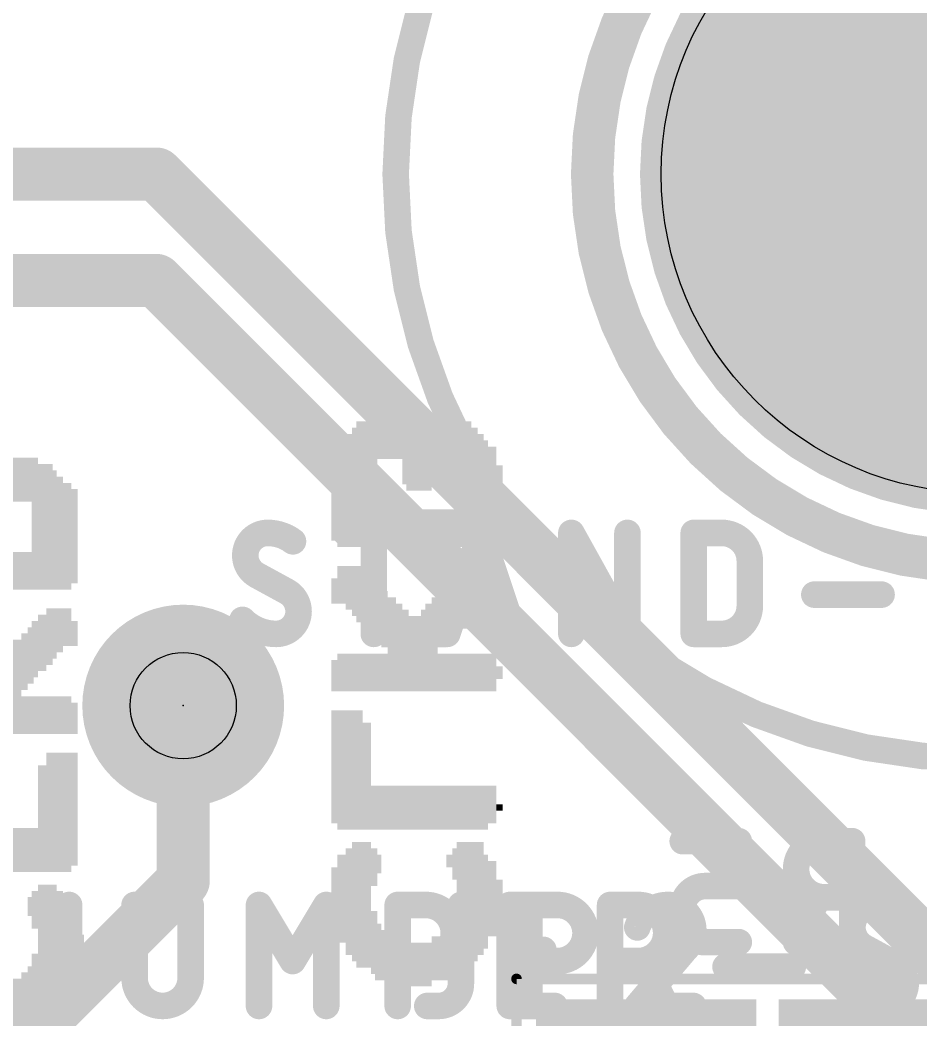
# Model space of a CAD drawing. Extents: x -28.7 to 57.9, y -15.3 to 34.1.
# Drawn here: x 19.539 to 23.844, y 18.818 to 23.597 of the extents above; entities that cross this region are included whole.
import ezdxf

# ---------------------------------------------------------------- set-up
doc = ezdxf.new("R2010")
doc.units = 0
for name, color, linetype in [('1', 12, 'CONTINUOUS'), ('17', 254, 'CONTINUOUS'), ('20', 53, 'CONTINUOUS'), ('21', 41, 'CONTINUOUS'), ('22', 40, 'CONTINUOUS'), ('23', 53, 'CONTINUOUS'), ('25', 253, 'CONTINUOUS'), ('26', 253, 'CONTINUOUS'), ('27', 253, 'CONTINUOUS'), ('29', 253, 'CONTINUOUS'), ('30', 253, 'CONTINUOUS'), ('39', 12, 'CONTINUOUS'), ('40', 132, 'CONTINUOUS'), ('41', 12, 'CONTINUOUS'), ('42', 132, 'CONTINUOUS'), ('44', 253, 'CONTINUOUS')]:
    doc.layers.add(name, color=color, linetype=linetype)

# ---------------------------------------------------------------- blocks, each defined once
blk = doc.blocks.new('ROUNDP')
at = {"const_width": 0.5}
blk.add_lwpolyline([(0, -0.25, 1), (0, 0.25, 1), (0, -0.25)], format="xyb", dxfattribs=at)
blk = doc.blocks.new('RECT')
blk.add_solid([(-0.5, -0.5), (0.5, -0.5), (-0.5, 0.5), (0.5, 0.5)])

msp = doc.modelspace()

# ---------------------------------------------------------------- linework, layer by layer
at = {"layer": '1', "const_width": 0.254}
for points in [[(20.193, 22.86), (14.2748, 22.86)], [(24.4348, 18.6182), (20.193, 22.86)], [(20.1915, 22.352), (13.7922, 22.352)], [(23.9522, 18.5913), (20.1915, 22.352)], [(20.32, 20.32), (20.32, 19.4818)], [(20.32, 19.4818), (17.9832, 17.145)]]:
    msp.add_lwpolyline(points, dxfattribs=at)
at = {"layer": '1', "const_width": 0.127}
for points in [[(20.2379, 22.9049, 1), (20.1481, 22.8151)], [(20.193, 22.7965, 1), (20.193, 22.9235)], [(20.2364, 22.3969, 1), (20.1466, 22.3071)], [(20.1915, 22.2885, 1), (20.1915, 22.4155)], [(20.3835, 20.32, 1), (20.2565, 20.32)], [(20.3649, 19.4369, 1), (20.2751, 19.5267)], [(20.2565, 19.4818, 1), (20.3835, 19.4818)]]:
    msp.add_lwpolyline(points, format="xyb", dxfattribs=at)
at = {"layer": '20'}
msp.add_circle((24.13, 22.86), 1.524, dxfattribs=at)
at = {"layer": '23'}
msp.add_point((20.32, 20.32), dxfattribs=at)
at = {"layer": '25'}
for points, const_width in [([(21.6798, 19.3675, 1), (21.6163, 19.3675)], 0.0635), ([(22.0075, 19.3675, 1), (21.944, 19.3675)], 0.0635), ([(21.9758, 19.3992, 1), (21.9758, 19.3358)], 0.0635), ([(22.1098, 19.0994, 1), (22.1098, 19.3675)], 0.127), ([(22.1098, 19.3992, 1), (22.1098, 19.3358)], 0.0635), ([(22.1098, 19.3358, 1), (22.1098, 19.3992)], 0.0635), ([(22.639, 19.3675, 0.3252), (22.4915, 19.2603)], 0.127), ([(22.7596, 19.2468, 0.4142), (22.639, 19.3675)], 0.127), ([(22.639, 19.3992, 1), (22.639, 19.3357)], 0.0635), ([(22.639, 19.3358, 1), (22.639, 19.3992)], 0.0635), ([(22.7194, 19.153, 0.2053), (22.7596, 19.2468)], 0.127), ([(22.7914, 19.2468, 1), (22.7279, 19.2468)], 0.0635), ([(22.4613, 19.27, 1), (22.5217, 19.2505)], 0.0635), ([(22.7279, 19.2468, 1), (22.7914, 19.2468)], 0.0635), ([(22.7436, 19.1324, 1), (22.6952, 19.1736)], 0.0635), ([(22.6975, 19.176, 1), (22.7413, 19.13)], 0.0635), ([(21.9758, 19.1311, 1), (21.9758, 19.0676)], 0.0635), ([(22.1098, 19.1311, 1), (22.1098, 19.0676)], 0.0635), ([(22.1098, 19.0676, 1), (22.1098, 19.1311)], 0.0635), ([(21.5408, 18.8849, 0.4142), (21.6481, 18.9921)], 0.127), ([(21.6798, 18.9921, 1), (21.6163, 18.9921)], 0.0635), ([(21.6163, 18.9921, 1), (21.6798, 18.9921)], 0.0635), ([(21.4872, 18.9167, 1), (21.4872, 18.8532)], 0.0635), ([(21.5408, 18.9167, 1), (21.5408, 18.8532)], 0.0635), ([(21.5408, 18.8532, 1), (21.5408, 18.9167)], 0.0635), ([(22.4915, 18.9167, 1), (22.4915, 18.8532)], 0.0635), ([(22.4673, 18.9055, 1), (22.5157, 18.8643)], 0.0635), ([(22.7596, 18.8532, 1), (22.7596, 18.9167)], 0.0635), ([(21.944, 18.8849, 1), (22.0075, 18.8849)], 0.0635)]:
    msp.add_lwpolyline(points, format="xyb", dxfattribs=dict(at, const_width=const_width))
at = {"layer": '25', "const_width": 0.127}
for points in [[(21.6481, 19.3675), (21.6481, 18.9921)], [(21.9758, 18.8849), (21.9758, 19.3675)], [(21.9758, 19.3675), (22.1098, 19.3675)], [(22.7194, 19.153), (22.4915, 18.8849)], [(22.1098, 19.0994), (21.9758, 19.0994)], [(21.5408, 18.8849), (21.4872, 18.8849)], [(22.4915, 18.8849), (22.7596, 18.8849)]]:
    msp.add_lwpolyline(points, dxfattribs=at)
at = {"layer": '26', "const_width": 0.127}
for points in [[(22.9769, 19.6723), (22.7088, 19.6723)], [(22.9769, 19.4578), (22.9769, 19.6723)], [(23.5192, 19.6723), (23.3851, 19.6723)], [(23.5192, 19.1897), (23.5192, 19.6723)], [(22.8161, 19.4578), (22.9769, 19.4578)], [(23.2511, 19.1897), (23.3583, 19.4042)], [(23.3851, 19.4042), (23.5192, 19.4042)], [(22.7088, 19.2969), (22.7088, 19.3506)], [(22.9769, 19.1897), (22.8161, 19.1897)]]:
    msp.add_lwpolyline(points, dxfattribs=at)
at = {"layer": '26'}
for points, const_width in [([(22.7088, 19.704, 1), (22.7088, 19.6406)], 0.0635), ([(23.0087, 19.6723, 1), (22.9452, 19.6723)], 0.0635), ([(22.9769, 19.6406, 1), (22.9769, 19.704)], 0.0635), ([(23.3851, 19.6723, 1), (23.3851, 19.4042)], 0.127), ([(23.3851, 19.704, 1), (23.3851, 19.6406)], 0.0635), ([(23.3851, 19.6406, 1), (23.3851, 19.704)], 0.0635), ([(23.5509, 19.6723, 1), (23.4874, 19.6723)], 0.0635), ([(23.5192, 19.6406, 1), (23.5192, 19.704)], 0.0635), ([(22.8161, 19.4578, 0.4142), (22.7088, 19.3506)], 0.127), ([(22.8161, 19.4896, 1), (22.8161, 19.4261)], 0.0635), ([(22.8161, 19.4261, 1), (22.8161, 19.4896)], 0.0635), ([(22.9769, 19.4261, 1), (22.9769, 19.4896)], 0.0635), ([(22.9452, 19.4578, 1), (23.0087, 19.4578)], 0.0635), ([(23.3867, 19.39, 1), (23.3299, 19.4184)], 0.0635), ([(23.3851, 19.4359, 1), (23.3851, 19.3724)], 0.0635), ([(23.3851, 19.3724, 1), (23.3851, 19.4359)], 0.0635), ([(23.5192, 19.3724, 1), (23.5192, 19.4359)], 0.0635), ([(22.7406, 19.3506, 1), (22.6771, 19.3506)], 0.0635), ([(22.6771, 19.3506, 1), (22.7406, 19.3506)], 0.0635), ([(22.7088, 19.2969, 0.4142), (22.8161, 19.1897)], 0.127), ([(22.7406, 19.2969, 1), (22.6771, 19.2969)], 0.0635), ([(22.6771, 19.2969, 1), (22.7406, 19.2969)], 0.0635), ([(22.8161, 19.2215, 1), (22.8161, 19.158)], 0.0635), ([(22.8161, 19.158, 1), (22.8161, 19.2215)], 0.0635), ([(22.9769, 19.158, 1), (22.9769, 19.2215)], 0.0635), ([(23.2227, 19.2039, 1), (23.2795, 19.1755)], 0.0635), ([(23.4874, 19.1897, 1), (23.5509, 19.1897)], 0.0635)]:
    msp.add_lwpolyline(points, format="xyb", dxfattribs=dict(at, const_width=const_width))
at = {"layer": '27'}
for points, const_width in [([(20.7242, 21.1455, 0.4142), (20.6169, 21.0383)], 0.127), ([(20.8448, 21.1053, 0.1623), (20.7242, 21.1455)], 0.127), ([(20.7242, 21.1772, 1), (20.7242, 21.1138)], 0.0635), ([(20.7242, 21.1137, 1), (20.7242, 21.1772)], 0.0635), ([(21.0973, 21.1773, 1), (21.0973, 21.1138)], 0.0635), ([(21.2631, 21.1455, 1), (21.1996, 21.1455)], 0.0635), ([(21.3654, 21.1138, 1), (21.3654, 21.1773)], 0.0635), ([(21.7736, 21.1555, 1), (21.7133, 21.1355)], 0.0635), ([(21.7736, 21.1355, 1), (21.7133, 21.1555)], 0.0635), ([(22.2081, 21.1455, 1), (22.1446, 21.1455)], 0.0635), ([(22.2041, 21.1609, 1), (22.1485, 21.1301)], 0.0635), ([(22.4762, 21.1455, 1), (22.4127, 21.1455)], 0.0635), ([(22.7615, 21.1773, 1), (22.7615, 21.1138)], 0.0635), ([(22.7933, 21.1455, 1), (22.7298, 21.1455)], 0.0635), ([(23.0296, 21.0114, 0.4142), (22.8956, 21.1455)], 0.127), ([(22.8956, 21.1773, 1), (22.8956, 21.1138)], 0.0635), ([(22.8956, 21.1138, 1), (22.8956, 21.1773)], 0.0635), ([(20.8258, 21.0799, 1), (20.8639, 21.1307)], 0.0635), ([(20.6169, 21.0383, 0.2656), (20.6706, 20.9444)], 0.127), ([(20.6487, 21.0383, 1), (20.5852, 21.0383)], 0.0635), ([(23.0614, 21.0114, 1), (22.9979, 21.0114)], 0.0635), ([(20.5852, 21.0383, 1), (20.6487, 21.0383)], 0.0635), ([(22.9979, 21.0114, 1), (23.0614, 21.0114)], 0.0635), ([(20.6858, 20.9723, 1), (20.6554, 20.9165)], 0.0635), ([(20.6544, 20.9171, 1), (20.6867, 20.9718)], 0.0635), ([(20.8717, 20.7701, 0.2656), (20.818, 20.864)], 0.127), ([(20.8342, 20.8913, 1), (20.8019, 20.8366)], 0.0635), ([(20.8028, 20.8361, 1), (20.8332, 20.8919)], 0.0635), ([(23.3382, 20.8823, 1), (23.3382, 20.8188)], 0.0635), ([(23.6599, 20.8188, 1), (23.6599, 20.8823)], 0.0635), ([(21.6228, 20.8153, 1), (21.6228, 20.7518)], 0.0635), ([(21.8641, 20.7518, 1), (21.8641, 20.8153)], 0.0635), ([(22.8956, 20.6629, 0.4142), (23.0296, 20.797)], 0.127), ([(23.0614, 20.797, 1), (22.9979, 20.797)], 0.0635), ([(20.6035, 20.7299, 0.2), (20.7644, 20.6629)], 0.127), ([(20.6261, 20.7523, 1), (20.581, 20.7076)], 0.0635), ([(20.7644, 20.6629, 0.4142), (20.8717, 20.7701)], 0.127), ([(20.9034, 20.7701, 1), (20.8399, 20.7701)], 0.0635), ([(20.8399, 20.7701, 1), (20.9034, 20.7701)], 0.0635), ([(22.9979, 20.797, 1), (23.0614, 20.797)], 0.0635), ([(20.7644, 20.6946, 1), (20.7644, 20.6312)], 0.0635), ([(20.7644, 20.6312, 1), (20.7644, 20.6946)], 0.0635), ([(21.1996, 20.6629, 1), (21.2631, 20.6629)], 0.0635), ([(21.5524, 20.6729, 1), (21.6127, 20.6529)], 0.0635), ([(21.8742, 20.6529, 1), (21.9344, 20.6729)], 0.0635), ([(22.1446, 20.6629, 1), (22.2081, 20.6629)], 0.0635), ([(22.4127, 20.6629, 1), (22.4762, 20.6629)], 0.0635), ([(22.4167, 20.6475, 1), (22.4722, 20.6783)], 0.0635), ([(22.7615, 20.6946, 1), (22.7615, 20.6312)], 0.0635), ([(22.7298, 20.6629, 1), (22.7933, 20.6629)], 0.0635), ([(22.8956, 20.6946, 1), (22.8956, 20.6312)], 0.0635), ([(22.8956, 20.6312, 1), (22.8956, 20.6946)], 0.0635), ([(19.8061, 19.3675, 1), (19.7426, 19.3675)], 0.0635), ([(20.1192, 19.3675, 1), (20.0557, 19.3675)], 0.0635), ([(20.3873, 19.3675, 1), (20.3238, 19.3675)], 0.0635), ([(20.7097, 19.3838, 1), (20.6552, 19.3512)], 0.0635), ([(20.7142, 19.3675, 1), (20.6507, 19.3675)], 0.0635), ([(21.0359, 19.3675, 1), (20.9724, 19.3675)], 0.0635), ([(21.0314, 19.3512, 1), (20.977, 19.3838)], 0.0635), ([(21.3775, 19.3675, 1), (21.314, 19.3675)], 0.0635), ([(21.3457, 19.3992, 1), (21.3457, 19.3358)], 0.0635), ([(21.4798, 19.0994, 1), (21.4798, 19.3675)], 0.127), ([(21.4798, 19.3992, 1), (21.4798, 19.3358)], 0.0635), ([(21.4798, 19.3358, 1), (21.4798, 19.3992)], 0.0635), ([(21.8816, 19.3992, 1), (21.8816, 19.3358)], 0.0635), ([(21.9134, 19.3675, 1), (21.8499, 19.3675)], 0.0635), ([(22.0961, 19.3358, 1), (22.0961, 19.3992)], 0.0635), ([(22.3933, 19.3675, 1), (22.3298, 19.3675)], 0.0635), ([(22.3615, 19.3992, 1), (22.3615, 19.3358)], 0.0635), ([(22.4956, 19.0994, 1), (22.4956, 19.3675)], 0.127), ([(22.4956, 19.3992, 1), (22.4956, 19.3358)], 0.0635), ([(22.4956, 19.3358, 1), (22.4956, 19.3992)], 0.0635), ([(23.628, 19.3675, 0.4142), (23.5207, 19.2603)], 0.127), ([(23.7486, 19.3273, 0.1623), (23.628, 19.3675)], 0.127), ([(23.628, 19.3992, 1), (23.628, 19.3358)], 0.0635), ([(23.628, 19.3357, 1), (23.628, 19.3992)], 0.0635), ([(23.7296, 19.3019, 1), (23.7677, 19.3527)], 0.0635), ([(23.5207, 19.2603, 0.2656), (23.5743, 19.1664)], 0.127), ([(23.5525, 19.2603, 1), (23.489, 19.2603)], 0.0635), ([(23.489, 19.2603, 1), (23.5525, 19.2603)], 0.0635), ([(21.8816, 19.1848, 1), (21.8816, 19.1213)], 0.0635), ([(22.0425, 19.1213, 1), (22.0425, 19.1848)], 0.0635), ([(23.5895, 19.1943, 1), (23.5591, 19.1385)], 0.0635), ([(23.5582, 19.1391, 1), (23.5905, 19.1938)], 0.0635), ([(20.8161, 19.1157, 1), (20.8705, 19.0831)], 0.0635), ([(20.8161, 19.0831, 1), (20.8705, 19.1157)], 0.0635), ([(21.3457, 19.1311, 1), (21.3457, 19.0676)], 0.0635), ([(21.4798, 19.1311, 1), (21.4798, 19.0676)], 0.0635), ([(21.4798, 19.0676, 1), (21.4798, 19.1311)], 0.0635), ([(22.3615, 19.1311, 1), (22.3615, 19.0676)], 0.0635), ([(22.4956, 19.1311, 1), (22.4956, 19.0676)], 0.0635), ([(22.5508, 19.1136, 1), (22.494, 19.0852)], 0.0635), ([(22.4956, 19.0676, 1), (22.4956, 19.1311)], 0.0635), ([(22.9136, 19.1043, 1), (22.9136, 19.0408)], 0.0635), ([(23.2353, 19.0408, 1), (23.2353, 19.1043)], 0.0635), ([(23.7754, 18.9921, 0.2656), (23.7218, 19.086)], 0.127), ([(23.7379, 19.1133, 1), (23.7057, 19.0586)], 0.0635), ([(23.7066, 19.0581, 1), (23.737, 19.1139)], 0.0635), ([(20.0875, 19.019, 1), (20.3556, 19.019)], 0.127), ([(20.1192, 19.019, 1), (20.0557, 19.019)], 0.0635), ([(20.3873, 19.019, 1), (20.3238, 19.019)], 0.0635), ([(19.6671, 18.8849, 0.4142), (19.7744, 18.9921)], 0.127), ([(19.8061, 18.9921, 1), (19.7426, 18.9921)], 0.0635), ([(19.7426, 18.9921, 1), (19.8061, 18.9921)], 0.0635), ([(20.0557, 19.019, 1), (20.1192, 19.019)], 0.0635), ([(20.3238, 19.019, 1), (20.3873, 19.019)], 0.0635), ([(23.6682, 18.8849, 0.4142), (23.7754, 18.9921)], 0.127), ([(23.8072, 18.9921, 1), (23.7437, 18.9921)], 0.0635), ([(23.7437, 18.9921, 1), (23.8072, 18.9921)], 0.0635), ([(23.5073, 18.9519, 0.2), (23.6682, 18.8849)], 0.127), ([(23.5299, 18.9743, 1), (23.4848, 18.9296)], 0.0635), ([(19.6135, 18.9167, 1), (19.6135, 18.8532)], 0.0635), ([(19.6671, 18.9167, 1), (19.6671, 18.8532)], 0.0635), ([(19.6671, 18.8532, 1), (19.6671, 18.9167)], 0.0635), ([(21.8816, 18.9167, 1), (21.8816, 18.8532)], 0.0635), ([(22.0961, 18.8532, 1), (22.0961, 18.9167)], 0.0635), ([(22.6013, 18.8707, 1), (22.6581, 18.8991)], 0.0635), ([(23.6682, 18.9167, 1), (23.6682, 18.8532)], 0.0635), ([(23.6682, 18.8532, 1), (23.6682, 18.9166)], 0.0635), ([(20.6507, 18.8849, 1), (20.7142, 18.8849)], 0.0635), ([(20.9724, 18.8849, 1), (21.0359, 18.8849)], 0.0635), ([(21.314, 18.8849, 1), (21.3775, 18.8849)], 0.0635), ([(21.8499, 18.8849, 1), (21.9134, 18.8849)], 0.0635), ([(22.3298, 18.8849, 1), (22.3933, 18.8849)], 0.0635)]:
    msp.add_lwpolyline(points, format="xyb", dxfattribs=dict(at, const_width=const_width))
at = {"layer": '27', "const_width": 0.127}
for points in [[(21.0973, 21.1455), (21.3654, 21.1455)], [(21.2314, 20.6629), (21.2314, 21.1455)], [(21.5826, 20.6629), (21.7434, 21.1455)], [(21.7434, 21.1455), (21.9043, 20.6629)], [(22.1763, 20.6629), (22.1763, 21.1455)], [(22.1763, 21.1455), (22.4444, 20.6629)], [(22.4444, 20.6629), (22.4444, 21.1455)], [(22.7615, 20.6629), (22.7615, 21.1455)], [(22.7615, 21.1455), (22.8956, 21.1455)], [(23.0296, 21.0114), (23.0296, 20.797)], [(20.818, 20.864), (20.6706, 20.9444)], [(23.3382, 20.8506), (23.6599, 20.8506)], [(21.8641, 20.7836), (21.6228, 20.7836)], [(22.8956, 20.6629), (22.7615, 20.6629)], [(19.7744, 19.3675), (19.7744, 18.9921)], [(20.0875, 19.3675), (20.0875, 19.019)], [(20.3556, 19.019), (20.3556, 19.3675)], [(20.6825, 18.8849), (20.6825, 19.3675)], [(20.6825, 19.3675), (20.8433, 19.0994)], [(20.8433, 19.0994), (21.0042, 19.3675)], [(21.0042, 19.3675), (21.0042, 18.8849)], [(21.3457, 18.8849), (21.3457, 19.3675)], [(21.3457, 19.3675), (21.4798, 19.3675)], [(21.8816, 18.8849), (21.8816, 19.3675)], [(21.8816, 19.3675), (22.0961, 19.3675)], [(22.3615, 18.8849), (22.3615, 19.3675)], [(22.3615, 19.3675), (22.4956, 19.3675)], [(21.8816, 19.153), (22.0425, 19.153)], [(23.7218, 19.086), (23.5743, 19.1664)], [(21.4798, 19.0994), (21.3457, 19.0994)], [(22.4956, 19.0994), (22.3615, 19.0994)], [(22.6297, 18.8849), (22.5224, 19.0994)], [(22.9136, 19.0726), (23.2353, 19.0726)], [(19.6671, 18.8849), (19.6135, 18.8849)], [(22.0961, 18.8849), (21.8816, 18.8849)]]:
    msp.add_lwpolyline(points, dxfattribs=at)
at = {"layer": '29', "const_width": 1.6256}
msp.add_lwpolyline([(24.13, 22.0472, 1), (24.13, 23.6728, 1), (24.13, 22.0472)], format="xyb", dxfattribs=at)
at = {"layer": '30', "const_width": 1.6256}
msp.add_lwpolyline([(24.13, 22.0472, 1), (24.13, 23.6728, 1), (24.13, 22.0472)], format="xyb", dxfattribs=at)
at = {"layer": '39', "const_width": 0.127}
msp.add_lwpolyline([(24.13, 20.066, 1), (24.13, 25.654, 1), (24.13, 20.066)], format="xyb", dxfattribs=at)
at = {"layer": '40', "const_width": 0.0508}
for points in [[(24.314, 19.0142), (21.914, 19.0142)], [(21.914, 19.0142), (21.914, 17.7142)]]:
    msp.add_lwpolyline(points, dxfattribs=at)
at = {"layer": '40', "const_width": 0.0254}
for points in [[(21.914, 19.0269, 1), (21.914, 19.0015)], [(21.9267, 19.0142, 1), (21.9013, 19.0142)]]:
    msp.add_lwpolyline(points, format="xyb", dxfattribs=at)
at = {"layer": '41', "const_width": 0.2032}
msp.add_lwpolyline([(24.13, 24.7142, 1), (24.13, 21.0058)], format="xyb", dxfattribs=at)
at = {"layer": '42', "const_width": 0.2032}
msp.add_lwpolyline([(24.13, 24.7142, 1), (24.13, 21.0058)], format="xyb", dxfattribs=at)
at = {"layer": '44'}
msp.add_circle((20.32, 20.32), 0.254, dxfattribs=at)

# ---------------------------------------------------------------- block references
at = {"layer": '17', "xscale": 0.762, "yscale": 0.762}
msp.add_blockref('ROUNDP', (20.32, 20.32), dxfattribs=at)
msp.add_blockref('ROUNDP', (20.32, 20.32), dxfattribs=at)
at = {"layer": '21', "rotation": 90}
for p, xscale, yscale in [((19.5256, 21.3998), 0.21, 0.04), ((19.5606, 21.3998), 0.21, 0.03), ((19.5906, 21.3998), 0.21, 0.03), ((19.6106, 21.1898), 0.63, 0.03), ((19.6456, 21.1748), 0.6, 0.04), ((19.6806, 21.1748), 0.6, 0.03), ((19.7006, 21.1598), 0.57, 0.03), ((19.7306, 21.1448), 0.54, 0.03), ((19.7656, 21.1298), 0.51, 0.04), ((19.8006, 21.1298), 0.45, 0.03), ((19.5256, 20.9648), 0.18, 0.04), ((19.5606, 20.9648), 0.18, 0.03), ((19.5906, 20.9648), 0.18, 0.03), ((19.6456, 20.6198), 0.27, 0.04), ((19.6806, 20.6498), 0.27, 0.03), ((19.7006, 20.6648), 0.24, 0.03), ((19.7306, 20.6798), 0.21, 0.03), ((19.7656, 20.6948), 0.18, 0.04), ((19.5906, 20.5598), 0.27, 0.03), ((19.6106, 20.5898), 0.27, 0.03), ((19.8006, 20.6648), 0.12, 0.03), ((19.5606, 20.5298), 0.27, 0.03), ((19.5256, 20.4098), 0.45, 0.04), ((19.5606, 20.2748), 0.18, 0.03), ((19.5906, 20.2748), 0.18, 0.03), ((19.6106, 20.2748), 0.18, 0.03), ((19.6456, 20.2748), 0.18, 0.04), ((19.6806, 20.2748), 0.18, 0.03), ((19.7006, 20.2748), 0.18, 0.03), ((19.7306, 20.2748), 0.18, 0.03), ((19.7656, 20.2748), 0.18, 0.04), ((19.8006, 20.2598), 0.15, 0.03), ((19.6806, 19.8098), 0.57, 0.03), ((19.7006, 19.8098), 0.57, 0.03), ((19.7306, 19.8098), 0.57, 0.03), ((19.7656, 19.8098), 0.57, 0.04), ((19.8006, 19.8248), 0.54, 0.03), ((19.6456, 19.7798), 0.51, 0.04), ((19.5256, 19.6298), 0.21, 0.04), ((19.5606, 19.6298), 0.21, 0.03), ((19.5906, 19.6298), 0.21, 0.03), ((19.6106, 19.6298), 0.21, 0.03), ((19.6456, 19.1648), 0.6, 0.04), ((19.6806, 19.1648), 0.6, 0.03), ((19.7006, 19.1798), 0.57, 0.03), ((19.5906, 19.3598), 0.09, 0.03), ((19.6106, 19.3448), 0.18, 0.03), ((19.7306, 19.1798), 0.51, 0.03), ((19.7656, 19.1948), 0.42, 0.04), ((19.8006, 19.1948), 0.3, 0.03), ((19.8306, 19.1948), 0.06, 0.03), ((19.6106, 18.9848), 0.3, 0.03), ((19.5906, 18.9398), 0.27, 0.03), ((19.5606, 18.9248), 0.24, 0.03), ((19.5256, 18.9098), 0.21, 0.04)]:
    msp.add_blockref('RECT', p, dxfattribs=dict(at, xscale=xscale, yscale=yscale))
at = {"layer": '22', "rotation": 90}
for p, xscale, yscale in [((21.2326, 21.393), 0.63, 0.03), ((21.2526, 21.603), 0.21, 0.03), ((21.2826, 21.603), 0.21, 0.03), ((21.3176, 21.603), 0.21, 0.04), ((21.3526, 21.603), 0.21, 0.03), ((21.1626, 21.378), 0.6, 0.03), ((21.1976, 21.378), 0.6, 0.04), ((21.3826, 21.528), 0.3, 0.03), ((21.4026, 21.513), 0.33, 0.03), ((21.5226, 21.543), 0.27, 0.03), ((21.5576, 21.573), 0.21, 0.04), ((21.5926, 21.573), 0.21, 0.03), ((21.6226, 21.573), 0.21, 0.03), ((21.6426, 21.378), 0.6, 0.03), ((21.6776, 21.378), 0.6, 0.04), ((21.1126, 21.348), 0.54, 0.03), ((21.1426, 21.363), 0.57, 0.03), ((21.4376, 21.498), 0.3, 0.04), ((21.4726, 21.498), 0.3, 0.03), ((21.4926, 21.498), 0.3, 0.03), ((21.7126, 21.363), 0.57, 0.03), ((21.7426, 21.348), 0.54, 0.03), ((21.0426, 21.333), 0.45, 0.03), ((21.0776, 21.333), 0.51, 0.04), ((21.7626, 21.333), 0.51, 0.03), ((21.7976, 21.318), 0.48, 0.04), ((21.8326, 21.303), 0.33, 0.03), ((21.2526, 21.168), 0.18, 0.03), ((21.2826, 21.168), 0.18, 0.03), ((21.3176, 21.168), 0.18, 0.04), ((21.3526, 21.168), 0.18, 0.03), ((21.3826, 21.168), 0.18, 0.03), ((21.4026, 21.168), 0.18, 0.03), ((21.4376, 21.168), 0.18, 0.04), ((21.4726, 21.168), 0.18, 0.03), ((21.4926, 21.168), 0.18, 0.03), ((21.5226, 21.168), 0.18, 0.03), ((21.5576, 21.168), 0.18, 0.04), ((21.5926, 21.168), 0.18, 0.03), ((21.6226, 21.168), 0.18, 0.03), ((21.0776, 20.898), 0.18, 0.04), ((21.1126, 20.883), 0.21, 0.03), ((21.1426, 20.868), 0.24, 0.03), ((21.1626, 20.853), 0.27, 0.03), ((21.7126, 20.853), 0.27, 0.03), ((21.7426, 20.868), 0.24, 0.03), ((21.7626, 20.883), 0.21, 0.03), ((21.1976, 20.823), 0.27, 0.04), ((21.6426, 20.823), 0.27, 0.03), ((21.6776, 20.823), 0.27, 0.04), ((21.7976, 20.883), 0.15, 0.04), ((21.0426, 20.868), 0.12, 0.03), ((21.2326, 20.793), 0.27, 0.03), ((21.2526, 20.763), 0.27, 0.03), ((21.5926, 20.763), 0.27, 0.03), ((21.6226, 20.793), 0.27, 0.03), ((21.8326, 20.883), 0.09, 0.03), ((21.2826, 20.733), 0.27, 0.03), ((21.3176, 20.613), 0.45, 0.04), ((21.5226, 20.613), 0.45, 0.03), ((21.5576, 20.733), 0.27, 0.04), ((21.3526, 20.598), 0.42, 0.03), ((21.4926, 20.598), 0.42, 0.03), ((21.3826, 20.583), 0.39, 0.03), ((21.4026, 20.568), 0.36, 0.03), ((21.4376, 20.568), 0.36, 0.04), ((21.4726, 20.583), 0.39, 0.03), ((21.0776, 20.478), 0.18, 0.04), ((21.1126, 20.478), 0.18, 0.03), ((21.1426, 20.478), 0.18, 0.03), ((21.1626, 20.478), 0.18, 0.03), ((21.1976, 20.478), 0.18, 0.04), ((21.2326, 20.478), 0.18, 0.03), ((21.2526, 20.478), 0.18, 0.03), ((21.2826, 20.478), 0.18, 0.03), ((21.5576, 20.478), 0.18, 0.04), ((21.5926, 20.478), 0.18, 0.03), ((21.6226, 20.478), 0.18, 0.03), ((21.6426, 20.478), 0.18, 0.03), ((21.6776, 20.478), 0.18, 0.04), ((21.7126, 20.478), 0.18, 0.03), ((21.7426, 20.478), 0.18, 0.03), ((21.7626, 20.478), 0.18, 0.03), ((21.7976, 20.478), 0.18, 0.04), ((21.0426, 20.463), 0.15, 0.03), ((21.8326, 20.478), 0.06, 0.03), ((21.0426, 20.028), 0.54, 0.03), ((21.0776, 20.013), 0.57, 0.04), ((21.1126, 20.013), 0.57, 0.03), ((21.1426, 20.013), 0.57, 0.03), ((21.1626, 20.013), 0.57, 0.03), ((21.1976, 19.983), 0.51, 0.04), ((21.2326, 19.833), 0.21, 0.03), ((21.2526, 19.833), 0.21, 0.03), ((21.2826, 19.833), 0.21, 0.03), ((21.3176, 19.833), 0.21, 0.04), ((21.3526, 19.833), 0.21, 0.03), ((21.3826, 19.833), 0.21, 0.03), ((21.4026, 19.833), 0.21, 0.03), ((21.4376, 19.833), 0.21, 0.04), ((21.4726, 19.833), 0.21, 0.03), ((21.4926, 19.833), 0.21, 0.03), ((21.5226, 19.833), 0.21, 0.03), ((21.5576, 19.833), 0.21, 0.04), ((21.5926, 19.833), 0.21, 0.03), ((21.6226, 19.833), 0.21, 0.03), ((21.6426, 19.833), 0.21, 0.03), ((21.6776, 19.833), 0.21, 0.04), ((21.7126, 19.833), 0.21, 0.03), ((21.7426, 19.833), 0.21, 0.03), ((21.7626, 19.833), 0.21, 0.03), ((21.7976, 19.848), 0.18, 0.04), ((21.8326, 19.833), 0.03, 0.03), ((21.1426, 19.383), 0.57, 0.03), ((21.1626, 19.368), 0.6, 0.03), ((21.1976, 19.368), 0.6, 0.04), ((21.6426, 19.353), 0.63, 0.03), ((21.6776, 19.368), 0.6, 0.04), ((21.7126, 19.383), 0.57, 0.03), ((21.7426, 19.398), 0.54, 0.03), ((21.0776, 19.398), 0.42, 0.04), ((21.1126, 19.383), 0.51, 0.03), ((21.2326, 19.548), 0.18, 0.03), ((21.2526, 19.563), 0.09, 0.03), ((21.5926, 19.578), 0.06, 0.03), ((21.6226, 19.563), 0.15, 0.03), ((21.7626, 19.383), 0.45, 0.03), ((21.0426, 19.398), 0.3, 0.03), ((21.7976, 19.398), 0.36, 0.04), ((21.8326, 19.413), 0.15, 0.03), ((21.0126, 19.398), 0.06, 0.03), ((21.2326, 19.188), 0.3, 0.03), ((21.6226, 19.173), 0.27, 0.03), ((21.2526, 19.143), 0.27, 0.03), ((21.2826, 19.128), 0.24, 0.03), ((21.3176, 19.113), 0.21, 0.04), ((21.5226, 19.113), 0.21, 0.03), ((21.5576, 19.113), 0.21, 0.04), ((21.5926, 19.128), 0.24, 0.03), ((21.3526, 19.098), 0.18, 0.03), ((21.3826, 19.083), 0.21, 0.03), ((21.4026, 19.083), 0.21, 0.03), ((21.4376, 19.083), 0.21, 0.04), ((21.4726, 19.083), 0.21, 0.03), ((21.4926, 19.083), 0.21, 0.03)]:
    msp.add_blockref('RECT', p, dxfattribs=dict(at, xscale=xscale, yscale=yscale))
at = {"layer": '29', "xscale": 0.9652, "yscale": 0.9652}
msp.add_blockref('ROUNDP', (20.32, 20.32), dxfattribs=at)
at = {"layer": '30', "xscale": 0.9652, "yscale": 0.9652}
msp.add_blockref('ROUNDP', (20.32, 20.32), dxfattribs=at)
at = {"layer": '30', "xscale": 1.0532, "yscale": 1.1032, "rotation": 180}
for p in [(22.534, 18.3642), (23.694, 18.3642)]:
    msp.add_blockref('RECT', p, dxfattribs=at)

doc.saveas('drawing.dxf')
